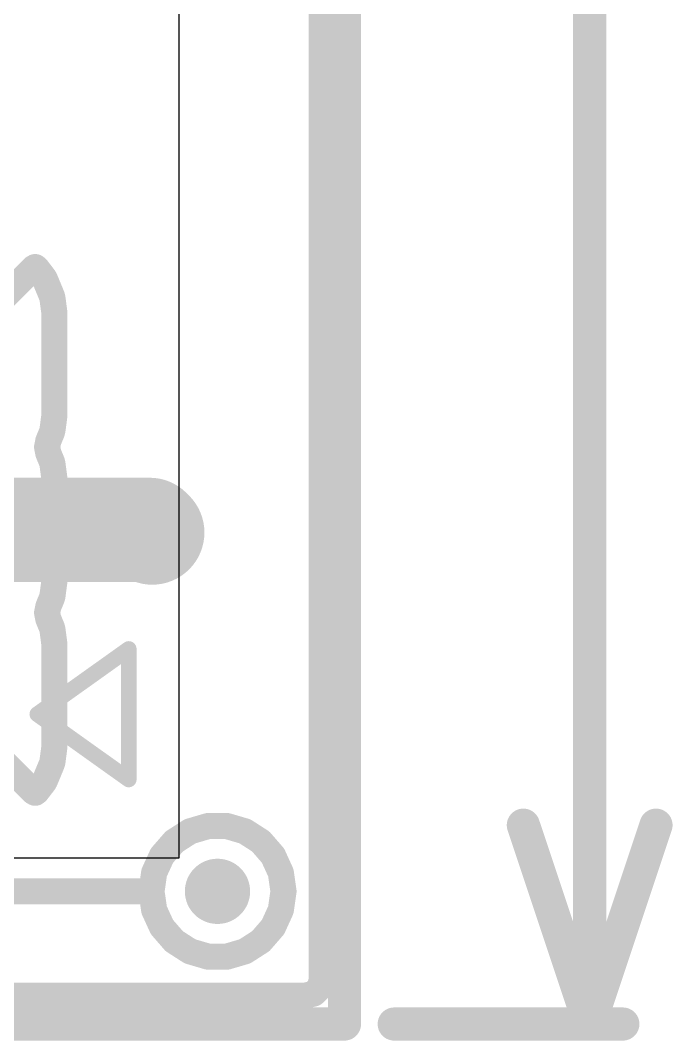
# Model space of a CAD drawing. Header units: inches. Extents: x 0 to 12.4, y -0.6 to 2.2.
# Drawn here: x 2.4613 to 2.658, y -0.4381 to -0.1302 of the extents above; entities that cross this region are included whole.
import ezdxf

# ---------------------------------------------------------------- set-up
doc = ezdxf.new("R2010")
doc.units = ezdxf.units.IN
doc.header["$MEASUREMENT"] = 0
for name, color, linetype in [('Board_Outline', 216, 'Continuous'), ('Bottom Layer', 5, 'Continuous'), ('Dimension', 6, 'Continuous'), ('Mechanical 4', 56, 'Continuous'), ('Top Layer', 1, 'Continuous')]:
    doc.layers.add(name, color=color, linetype=linetype)

msp = doc.modelspace()

# ---------------------------------------------------------------- hatches: boundary and pattern name
at = {"layer": 'Dimension'}
h = msp.add_hatch(color=6, dxfattribs=at)
edge = h.paths.add_edge_path()
edge.add_arc((2.520762, -0.3930349), 0.0098425, 0, 360)
h = msp.add_hatch(color=6, dxfattribs=at)
edge = h.paths.add_edge_path()
edge.add_arc((2.520762, -0.3930349), 0.0098425, 0, 360)

# ---------------------------------------------------------------- linework, layer by layer
at = {"layer": 'Board_Outline'}
for points in [[(2.5590551, -0.4330709, 0.01, 0.01, 0), (2.5590551, 1.9685039, 0.01, 0.01, 0)], [(1.6929134, -0.4330709, 0.01, 0.01, 0), (2.5590551, -0.4330709, 0.01, 0.01, 0)]]:
    msp.add_lwpolyline(points, format="xyseb", dxfattribs=at)
msp.add_lwpolyline([(2.5565551, -0.4330709, 0.005, 0.005, 1), (2.5615551, -0.4330709, 0.005, 0.005, 1)], format="xyseb", close=True, dxfattribs=at)
msp.add_lwpolyline([(2.5565551, -0.4330709, 0.005, 0.005, 1), (2.5615551, -0.4330709, 0.005, 0.005, 1)], format="xyseb", close=True, dxfattribs=at)
at = {"layer": 'Bottom Layer'}
for p, q in [((2.509055, 0.3504187), (2.509055, -0.3830709)), ((2.509055, -0.3830709), (1.7479134, -0.383071))]:
    msp.add_line(p, q, dxfattribs=at)
at = {"layer": 'Dimension'}
for points in [[(2.5522383, -0.4196294, 0.007874, 0.007874, 0), (2.5522383, 1.9563943, 0.007874, 0.007874, 0)], [(2.633, -0.4330709, 0.01, 0.01, 0), (2.633, 0.4708022, 0.01, 0.01, 0)], [(2.4257887, -0.2444471, 0.007874, 0.007874, 0), (2.4653102, -0.2049256, 0.007874, 0.007874, 0)], [(2.4653102, -0.2049256, 0.007874, 0.007874, 0), (2.4657879, -0.2046635, 0.007874, 0.007874, 0)], [(2.4657879, -0.2046635, 0.007874, 0.007874, 0), (2.4662273, -0.2049857, 0.007874, 0.007874, 0)], [(2.4662273, -0.2049857, 0.007874, 0.007874, 0), (2.4684161, -0.2078383, 0.007874, 0.007874, 0)], [(2.4684161, -0.2078383, 0.007874, 0.007874, 0), (2.4687333, -0.2083877, 0.007874, 0.007874, 0)], [(2.4687333, -0.2083877, 0.007874, 0.007874, 0), (2.470829, -0.213447, 0.007874, 0.007874, 0)], [(2.470829, -0.213447, 0.007874, 0.007874, 0), (2.4709933, -0.21406, 0.007874, 0.007874, 0)], [(2.4709933, -0.21406, 0.007874, 0.007874, 0), (2.4715285, -0.2181258, 0.007874, 0.007874, 0)], [(2.4715285, -0.2181258, 0.007874, 0.007874, 0), (2.4715494, -0.2184437, 0.007874, 0.007874, 0)], [(2.4715494, -0.2495159, 0.007874, 0.007874, 0), (2.4715494, -0.2184437, 0.007874, 0.007874, 0)], [(2.4709932, -0.2538996, 0.007874, 0.007874, 0), (2.4715285, -0.2498337, 0.007874, 0.007874, 0)], [(2.4715285, -0.2498337, 0.007874, 0.007874, 0), (2.4715494, -0.2495159, 0.007874, 0.007874, 0)], [(2.4697525, -0.2571114, 0.007874, 0.007874, 0), (2.4708291, -0.2545124, 0.007874, 0.007874, 0)], [(2.4708291, -0.2545124, 0.007874, 0.007874, 0), (2.4709932, -0.2538996, 0.007874, 0.007874, 0)], [(2.4693808, -0.2589797, 0.007874, 0.007874, 0), (2.4697525, -0.2571114, 0.007874, 0.007874, 0)], [(2.4693808, -0.2589797, 0.007874, 0.007874, 0), (2.4697524, -0.260848, 0.007874, 0.007874, 0)], [(2.4697524, -0.260848, 0.007874, 0.007874, 0), (2.470829, -0.263447, 0.007874, 0.007874, 0)], [(2.470829, -0.263447, 0.007874, 0.007874, 0), (2.4709933, -0.26406, 0.007874, 0.007874, 0)], [(2.4709933, -0.26406, 0.007874, 0.007874, 0), (2.4715285, -0.2681258, 0.007874, 0.007874, 0)], [(2.4715285, -0.2681258, 0.007874, 0.007874, 0), (2.4715494, -0.2684437, 0.007874, 0.007874, 0)], [(2.4715494, -0.2995159, 0.007874, 0.007874, 0), (2.4715494, -0.2684437, 0.007874, 0.007874, 0)], [(2.4223368, -0.2839798, 0.0314961, 0.0314961, 0), (2.5002895, -0.2839798, 0.0314961, 0.0314961, 0)], [(2.5002895, -0.2839798, 0.0314961, 0.0314961, 0), (2.5010769, -0.2847672, 0.0314961, 0.0314961, 0)], [(2.4709933, -0.3038995, 0.007874, 0.007874, 0), (2.4715285, -0.2998337, 0.007874, 0.007874, 0)], [(2.4715285, -0.2998337, 0.007874, 0.007874, 0), (2.4715494, -0.2995159, 0.007874, 0.007874, 0)], [(2.4697524, -0.3071115, 0.007874, 0.007874, 0), (2.470829, -0.3045124, 0.007874, 0.007874, 0)], [(2.470829, -0.3045124, 0.007874, 0.007874, 0), (2.4709933, -0.3038995, 0.007874, 0.007874, 0)], [(2.4693808, -0.3089798, 0.007874, 0.007874, 0), (2.4697524, -0.3071115, 0.007874, 0.007874, 0)], [(2.4693808, -0.3089798, 0.007874, 0.007874, 0), (2.4697524, -0.310848, 0.007874, 0.007874, 0)], [(2.4697524, -0.310848, 0.007874, 0.007874, 0), (2.470829, -0.313447, 0.007874, 0.007874, 0)], [(2.470829, -0.313447, 0.007874, 0.007874, 0), (2.4709933, -0.31406, 0.007874, 0.007874, 0)], [(2.4709933, -0.31406, 0.007874, 0.007874, 0), (2.4715285, -0.3181258, 0.007874, 0.007874, 0)], [(2.4715285, -0.3181258, 0.007874, 0.007874, 0), (2.4715494, -0.3184437, 0.007874, 0.007874, 0)], [(2.4715494, -0.3495159, 0.007874, 0.007874, 0), (2.4715494, -0.3184437, 0.007874, 0.007874, 0)], [(2.4257887, -0.3235123, 0.007874, 0.007874, 0), (2.4653102, -0.3630338, 0.007874, 0.007874, 0)], [(2.4709933, -0.3538995, 0.007874, 0.007874, 0), (2.4715285, -0.3498337, 0.007874, 0.007874, 0)], [(2.4715285, -0.3498337, 0.007874, 0.007874, 0), (2.4715494, -0.3495159, 0.007874, 0.007874, 0)], [(2.4687334, -0.3595717, 0.007874, 0.007874, 0), (2.470829, -0.3545124, 0.007874, 0.007874, 0)], [(2.470829, -0.3545124, 0.007874, 0.007874, 0), (2.4709933, -0.3538995, 0.007874, 0.007874, 0)], [(2.4662273, -0.3629737, 0.007874, 0.007874, 0), (2.4684161, -0.3601213, 0.007874, 0.007874, 0)], [(2.4684161, -0.3601213, 0.007874, 0.007874, 0), (2.4687334, -0.3595717, 0.007874, 0.007874, 0)], [(2.4653102, -0.3630338, 0.007874, 0.007874, 0), (2.4657879, -0.3632959, 0.007874, 0.007874, 0)], [(2.4657879, -0.3632959, 0.007874, 0.007874, 0), (2.4662273, -0.3629737, 0.007874, 0.007874, 0)], [(2.5175939, -0.3734285, 0.007874, 0.007874, 0), (2.5179289, -0.3733302, 0.007874, 0.007874, 0)], [(2.5179289, -0.3733302, 0.007874, 0.007874, 0), (2.5235951, -0.3733302, 0.007874, 0.007874, 0)], [(2.5235951, -0.3733302, 0.007874, 0.007874, 0), (2.5239301, -0.3734285, 0.007874, 0.007874, 0)], [(2.613, -0.3730709, 0.01, 0.01, 0), (2.633, -0.4330709, 0.01, 0.01, 0)], [(2.633, -0.4330709, 0.01, 0.01, 0), (2.653, -0.3730709, 0.01, 0.01, 0)], [(2.508019, -0.3778012, 0.007874, 0.007874, 0), (2.5121983, -0.3751153, 0.007874, 0.007874, 0)], [(2.5121983, -0.3751153, 0.007874, 0.007874, 0), (2.5124922, -0.3749265, 0.007874, 0.007874, 0)], [(2.5124922, -0.3749265, 0.007874, 0.007874, 0), (2.5128274, -0.3748281, 0.007874, 0.007874, 0)], [(2.5128274, -0.3748281, 0.007874, 0.007874, 0), (2.5175937, -0.3734285, 0.007874, 0.007874, 0)], [(2.5175937, -0.3734285, 0.007874, 0.007874, 0), (2.5175939, -0.3734285, 0.007874, 0.007874, 0)], [(2.5239301, -0.3734285, 0.007874, 0.007874, 0), (2.5239302, -0.3734285, 0.007874, 0.007874, 0)], [(2.5239302, -0.3734285, 0.007874, 0.007874, 0), (2.5268589, -0.3742885, 0.007874, 0.007874, 0)], [(2.5268589, -0.3742885, 0.007874, 0.007874, 0), (2.5290318, -0.3749265, 0.007874, 0.007874, 0)], [(2.5290318, -0.3749265, 0.007874, 0.007874, 0), (2.5337985, -0.3779899, 0.007874, 0.007874, 0)], [(2.5042435, -0.3820082, 0.007874, 0.007874, 0), (2.5074968, -0.3782537, 0.007874, 0.007874, 0)], [(2.5074968, -0.3782537, 0.007874, 0.007874, 0), (2.507497, -0.3782534, 0.007874, 0.007874, 0)], [(2.507497, -0.3782534, 0.007874, 0.007874, 0), (2.5077254, -0.3779899, 0.007874, 0.007874, 0)], [(2.5077254, -0.3779899, 0.007874, 0.007874, 0), (2.5080189, -0.3778013, 0.007874, 0.007874, 0)], [(2.5080189, -0.3778013, 0.007874, 0.007874, 0), (2.508019, -0.3778012, 0.007874, 0.007874, 0)], [(2.5337985, -0.3779899, 0.007874, 0.007874, 0), (2.5375091, -0.3822722, 0.007874, 0.007874, 0)], [(2.5038699, -0.3825896, 0.007874, 0.007874, 0), (2.5040148, -0.3822722, 0.007874, 0.007874, 0)], [(2.5040148, -0.3822722, 0.007874, 0.007874, 0), (2.5042434, -0.3820084, 0.007874, 0.007874, 0)], [(2.5042434, -0.3820084, 0.007874, 0.007874, 0), (2.5042435, -0.3820082, 0.007874, 0.007874, 0)], [(2.5375091, -0.3822722, 0.007874, 0.007874, 0), (2.5398629, -0.3874263, 0.007874, 0.007874, 0)], [(2.5018061, -0.3871086, 0.007874, 0.007874, 0), (2.5038698, -0.3825898, 0.007874, 0.007874, 0)], [(2.5038698, -0.3825898, 0.007874, 0.007874, 0), (2.5038699, -0.3825896, 0.007874, 0.007874, 0)], [(2.5009635, -0.3922772, 0.007874, 0.007874, 0), (2.5016113, -0.387772, 0.007874, 0.007874, 0)], [(2.5016113, -0.3877717, 0.007874, 0.007874, 0), (2.501661, -0.3874263, 0.007874, 0.007874, 0)], [(2.5016113, -0.387772, 0.007874, 0.007874, 0), (2.5016113, -0.3877717, 0.007874, 0.007874, 0)], [(2.501661, -0.3874263, 0.007874, 0.007874, 0), (2.5018061, -0.3871086, 0.007874, 0.007874, 0)], [(2.5398629, -0.3874263, 0.007874, 0.007874, 0), (2.5406693, -0.3930349, 0.007874, 0.007874, 0)], [(1.8275533, -0.3930349, 0.007874, 0.007874, 0), (2.5008546, -0.3930349, 0.007874, 0.007874, 0)], [(1.8275533, -0.3930349, 0.007874, 0.007874, 0), (2.5008546, -0.3930349, 0.007874, 0.007874, 0)], [(2.5008546, -0.3930349, 0.007874, 0.007874, 0), (2.5009635, -0.3922772, 0.007874, 0.007874, 0)], [(2.5008546, -0.3930349, 0.007874, 0.007874, 0), (2.5009043, -0.3933804, 0.007874, 0.007874, 0)], [(2.5009043, -0.3933804, 0.007874, 0.007874, 0), (2.5016113, -0.3982978, 0.007874, 0.007874, 0)], [(2.5398629, -0.3986434, 0.007874, 0.007874, 0), (2.5406693, -0.3930349, 0.007874, 0.007874, 0)], [(2.5016113, -0.3982979, 0.007874, 0.007874, 0), (2.5016113, -0.3982978, 0.007874, 0.007874, 0)], [(2.5016113, -0.3982979, 0.007874, 0.007874, 0), (2.501661, -0.3986434, 0.007874, 0.007874, 0)], [(2.501661, -0.3986434, 0.007874, 0.007874, 0), (2.5040148, -0.4037976, 0.007874, 0.007874, 0)], [(2.5375091, -0.4037976, 0.007874, 0.007874, 0), (2.5398629, -0.3986434, 0.007874, 0.007874, 0)], [(2.5040148, -0.4037976, 0.007874, 0.007874, 0), (2.5042435, -0.4040615, 0.007874, 0.007874, 0)], [(2.5042435, -0.4040615, 0.007874, 0.007874, 0), (2.5074968, -0.4078161, 0.007874, 0.007874, 0)], [(2.5337985, -0.4080799, 0.007874, 0.007874, 0), (2.5375091, -0.4037976, 0.007874, 0.007874, 0)], [(2.5074968, -0.4078161, 0.007874, 0.007874, 0), (2.5074969, -0.4078161, 0.007874, 0.007874, 0)], [(2.5074969, -0.4078161, 0.007874, 0.007874, 0), (2.5077254, -0.4080799, 0.007874, 0.007874, 0)], [(2.5077254, -0.4080799, 0.007874, 0.007874, 0), (2.5124922, -0.4111433, 0.007874, 0.007874, 0)], [(2.5290318, -0.4111433, 0.007874, 0.007874, 0), (2.5337985, -0.4080799, 0.007874, 0.007874, 0)], [(2.5124922, -0.4111433, 0.007874, 0.007874, 0), (2.5179289, -0.4127396, 0.007874, 0.007874, 0)], [(2.5179289, -0.4127396, 0.007874, 0.007874, 0), (2.5232458, -0.4127396, 0.007874, 0.007874, 0)], [(2.5232458, -0.4127396, 0.007874, 0.007874, 0), (2.5235951, -0.4127396, 0.007874, 0.007874, 0)], [(2.5235951, -0.4127396, 0.007874, 0.007874, 0), (2.5290318, -0.4111433, 0.007874, 0.007874, 0)], [(2.5497974, -0.4238572, 0.007874, 0.007874, 0), (2.5515843, -0.4220703, 0.007874, 0.007874, 0)], [(2.5515843, -0.4220703, 0.007874, 0.007874, 0), (2.5522383, -0.4196294, 0.007874, 0.007874, 0)], [(1.8324352, -0.4245113, 0.007874, 0.007874, 0), (2.5473565, -0.4245113, 0.007874, 0.007874, 0)], [(2.5473565, -0.4245113, 0.007874, 0.007874, 0), (2.5497974, -0.4238572, 0.007874, 0.007874, 0)], [(2.5740551, -0.4330709, 0.01, 0.01, 0), (2.643, -0.4330709, 0.01, 0.01, 0)]]:
    msp.add_lwpolyline(points, format="xyseb", dxfattribs=at)
for points in [[(2.4633417, -0.2049256, 0.003937, 0.003937, 1), (2.4672787, -0.2049256, 0.003937, 0.003937, 1)], [(2.4633417, -0.2049256, 0.003937, 0.003937, 1), (2.4672787, -0.2049256, 0.003937, 0.003937, 1)], [(2.4638194, -0.2046635, 0.003937, 0.003937, 1), (2.4677564, -0.2046635, 0.003937, 0.003937, 1)], [(2.4638194, -0.2046635, 0.003937, 0.003937, 1), (2.4677564, -0.2046635, 0.003937, 0.003937, 1)], [(2.4642588, -0.2049857, 0.003937, 0.003937, 1), (2.4681958, -0.2049857, 0.003937, 0.003937, 1)], [(2.4642588, -0.2049857, 0.003937, 0.003937, 1), (2.4681958, -0.2049857, 0.003937, 0.003937, 1)], [(2.4664476, -0.2078383, 0.003937, 0.003937, 1), (2.4703846, -0.2078383, 0.003937, 0.003937, 1)], [(2.4664476, -0.2078383, 0.003937, 0.003937, 1), (2.4703846, -0.2078383, 0.003937, 0.003937, 1)], [(2.4667648, -0.2083877, 0.003937, 0.003937, 1), (2.4707018, -0.2083877, 0.003937, 0.003937, 1)], [(2.4667648, -0.2083877, 0.003937, 0.003937, 1), (2.4707018, -0.2083877, 0.003937, 0.003937, 1)], [(2.4688605, -0.213447, 0.003937, 0.003937, 1), (2.4727975, -0.213447, 0.003937, 0.003937, 1)], [(2.4688605, -0.213447, 0.003937, 0.003937, 1), (2.4727975, -0.213447, 0.003937, 0.003937, 1)], [(2.4690248, -0.21406, 0.003937, 0.003937, 1), (2.4729618, -0.21406, 0.003937, 0.003937, 1)], [(2.4690248, -0.21406, 0.003937, 0.003937, 1), (2.4729618, -0.21406, 0.003937, 0.003937, 1)], [(2.46956, -0.2181258, 0.003937, 0.003937, 1), (2.473497, -0.2181258, 0.003937, 0.003937, 1)], [(2.46956, -0.2181258, 0.003937, 0.003937, 1), (2.473497, -0.2181258, 0.003937, 0.003937, 1)], [(2.4695809, -0.2184437, 0.003937, 0.003937, 1), (2.4735179, -0.2184437, 0.003937, 0.003937, 1)], [(2.4695809, -0.2184437, 0.003937, 0.003937, 1), (2.4735179, -0.2184437, 0.003937, 0.003937, 1)], [(2.46956, -0.2498337, 0.003937, 0.003937, 1), (2.473497, -0.2498337, 0.003937, 0.003937, 1)], [(2.46956, -0.2498337, 0.003937, 0.003937, 1), (2.473497, -0.2498337, 0.003937, 0.003937, 1)], [(2.4695809, -0.2495159, 0.003937, 0.003937, 1), (2.4735179, -0.2495159, 0.003937, 0.003937, 1)], [(2.4695809, -0.2495159, 0.003937, 0.003937, 1), (2.4735179, -0.2495159, 0.003937, 0.003937, 1)], [(2.4688606, -0.2545124, 0.003937, 0.003937, 1), (2.4727976, -0.2545124, 0.003937, 0.003937, 1)], [(2.4688606, -0.2545124, 0.003937, 0.003937, 1), (2.4727976, -0.2545124, 0.003937, 0.003937, 1)], [(2.4690247, -0.2538996, 0.003937, 0.003937, 1), (2.4729617, -0.2538996, 0.003937, 0.003937, 1)], [(2.4690247, -0.2538996, 0.003937, 0.003937, 1), (2.4729617, -0.2538996, 0.003937, 0.003937, 1)], [(2.4674123, -0.2589797, 0.003937, 0.003937, 1), (2.4713493, -0.2589797, 0.003937, 0.003937, 1)], [(2.4674123, -0.2589797, 0.003937, 0.003937, 1), (2.4713493, -0.2589797, 0.003937, 0.003937, 1)], [(2.467784, -0.2571114, 0.003937, 0.003937, 1), (2.471721, -0.2571114, 0.003937, 0.003937, 1)], [(2.467784, -0.2571114, 0.003937, 0.003937, 1), (2.471721, -0.2571114, 0.003937, 0.003937, 1)], [(2.4677839, -0.260848, 0.003937, 0.003937, 1), (2.4717209, -0.260848, 0.003937, 0.003937, 1)], [(2.4677839, -0.260848, 0.003937, 0.003937, 1), (2.4717209, -0.260848, 0.003937, 0.003937, 1)], [(2.4688605, -0.263447, 0.003937, 0.003937, 1), (2.4727975, -0.263447, 0.003937, 0.003937, 1)], [(2.4688605, -0.263447, 0.003937, 0.003937, 1), (2.4727975, -0.263447, 0.003937, 0.003937, 1)], [(2.4690248, -0.26406, 0.003937, 0.003937, 1), (2.4729618, -0.26406, 0.003937, 0.003937, 1)], [(2.4690248, -0.26406, 0.003937, 0.003937, 1), (2.4729618, -0.26406, 0.003937, 0.003937, 1)], [(2.46956, -0.2681258, 0.003937, 0.003937, 1), (2.473497, -0.2681258, 0.003937, 0.003937, 1)], [(2.46956, -0.2681258, 0.003937, 0.003937, 1), (2.473497, -0.2681258, 0.003937, 0.003937, 1)], [(2.4695809, -0.2684437, 0.003937, 0.003937, 1), (2.4735179, -0.2684437, 0.003937, 0.003937, 1)], [(2.4695809, -0.2684437, 0.003937, 0.003937, 1), (2.4735179, -0.2684437, 0.003937, 0.003937, 1)], [(2.4924155, -0.2839798, 0.015748, 0.015748, 1), (2.5081635, -0.2839798, 0.015748, 0.015748, 1)], [(2.4924155, -0.2839798, 0.015748, 0.015748, 1), (2.5081635, -0.2839798, 0.015748, 0.015748, 1)], [(2.4932029, -0.2847672, 0.015748, 0.015748, 1), (2.5089509, -0.2847672, 0.015748, 0.015748, 1)], [(2.46956, -0.2998337, 0.003937, 0.003937, 1), (2.473497, -0.2998337, 0.003937, 0.003937, 1)], [(2.46956, -0.2998337, 0.003937, 0.003937, 1), (2.473497, -0.2998337, 0.003937, 0.003937, 1)], [(2.4695809, -0.2995159, 0.003937, 0.003937, 1), (2.4735179, -0.2995159, 0.003937, 0.003937, 1)], [(2.4695809, -0.2995159, 0.003937, 0.003937, 1), (2.4735179, -0.2995159, 0.003937, 0.003937, 1)], [(2.4688605, -0.3045124, 0.003937, 0.003937, 1), (2.4727975, -0.3045124, 0.003937, 0.003937, 1)], [(2.4688605, -0.3045124, 0.003937, 0.003937, 1), (2.4727975, -0.3045124, 0.003937, 0.003937, 1)], [(2.4690248, -0.3038995, 0.003937, 0.003937, 1), (2.4729618, -0.3038995, 0.003937, 0.003937, 1)], [(2.4690248, -0.3038995, 0.003937, 0.003937, 1), (2.4729618, -0.3038995, 0.003937, 0.003937, 1)], [(2.4677839, -0.3071115, 0.003937, 0.003937, 1), (2.4717209, -0.3071115, 0.003937, 0.003937, 1)], [(2.4677839, -0.3071115, 0.003937, 0.003937, 1), (2.4717209, -0.3071115, 0.003937, 0.003937, 1)], [(2.4674123, -0.3089798, 0.003937, 0.003937, 1), (2.4713493, -0.3089798, 0.003937, 0.003937, 1)], [(2.4674123, -0.3089798, 0.003937, 0.003937, 1), (2.4713493, -0.3089798, 0.003937, 0.003937, 1)], [(2.4677839, -0.310848, 0.003937, 0.003937, 1), (2.4717209, -0.310848, 0.003937, 0.003937, 1)], [(2.4677839, -0.310848, 0.003937, 0.003937, 1), (2.4717209, -0.310848, 0.003937, 0.003937, 1)], [(2.4688605, -0.313447, 0.003937, 0.003937, 1), (2.4727975, -0.313447, 0.003937, 0.003937, 1)], [(2.4688605, -0.313447, 0.003937, 0.003937, 1), (2.4727975, -0.313447, 0.003937, 0.003937, 1)], [(2.4690248, -0.31406, 0.003937, 0.003937, 1), (2.4729618, -0.31406, 0.003937, 0.003937, 1)], [(2.4690248, -0.31406, 0.003937, 0.003937, 1), (2.4729618, -0.31406, 0.003937, 0.003937, 1)], [(2.46956, -0.3181258, 0.003937, 0.003937, 1), (2.473497, -0.3181258, 0.003937, 0.003937, 1)], [(2.46956, -0.3181258, 0.003937, 0.003937, 1), (2.473497, -0.3181258, 0.003937, 0.003937, 1)], [(2.4695809, -0.3184437, 0.003937, 0.003937, 1), (2.4735179, -0.3184437, 0.003937, 0.003937, 1)], [(2.4695809, -0.3184437, 0.003937, 0.003937, 1), (2.4735179, -0.3184437, 0.003937, 0.003937, 1)], [(2.46956, -0.3498337, 0.003937, 0.003937, 1), (2.473497, -0.3498337, 0.003937, 0.003937, 1)], [(2.46956, -0.3498337, 0.003937, 0.003937, 1), (2.473497, -0.3498337, 0.003937, 0.003937, 1)], [(2.4695809, -0.3495159, 0.003937, 0.003937, 1), (2.4735179, -0.3495159, 0.003937, 0.003937, 1)], [(2.4695809, -0.3495159, 0.003937, 0.003937, 1), (2.4735179, -0.3495159, 0.003937, 0.003937, 1)], [(2.4688605, -0.3545124, 0.003937, 0.003937, 1), (2.4727975, -0.3545124, 0.003937, 0.003937, 1)], [(2.4688605, -0.3545124, 0.003937, 0.003937, 1), (2.4727975, -0.3545124, 0.003937, 0.003937, 1)], [(2.4690248, -0.3538995, 0.003937, 0.003937, 1), (2.4729618, -0.3538995, 0.003937, 0.003937, 1)], [(2.4690248, -0.3538995, 0.003937, 0.003937, 1), (2.4729618, -0.3538995, 0.003937, 0.003937, 1)], [(2.4664476, -0.3601213, 0.003937, 0.003937, 1), (2.4703846, -0.3601213, 0.003937, 0.003937, 1)], [(2.4664476, -0.3601213, 0.003937, 0.003937, 1), (2.4703846, -0.3601213, 0.003937, 0.003937, 1)], [(2.4667649, -0.3595717, 0.003937, 0.003937, 1), (2.4707019, -0.3595717, 0.003937, 0.003937, 1)], [(2.4667649, -0.3595717, 0.003937, 0.003937, 1), (2.4707019, -0.3595717, 0.003937, 0.003937, 1)], [(2.4633417, -0.3630338, 0.003937, 0.003937, 1), (2.4672787, -0.3630338, 0.003937, 0.003937, 1)], [(2.4633417, -0.3630338, 0.003937, 0.003937, 1), (2.4672787, -0.3630338, 0.003937, 0.003937, 1)], [(2.4638194, -0.3632959, 0.003937, 0.003937, 1), (2.4677564, -0.3632959, 0.003937, 0.003937, 1)], [(2.4638194, -0.3632959, 0.003937, 0.003937, 1), (2.4677564, -0.3632959, 0.003937, 0.003937, 1)], [(2.4642588, -0.3629737, 0.003937, 0.003937, 1), (2.4681958, -0.3629737, 0.003937, 0.003937, 1)], [(2.4642588, -0.3629737, 0.003937, 0.003937, 1), (2.4681958, -0.3629737, 0.003937, 0.003937, 1)], [(2.5159604, -0.3733302, 0.003937, 0.003937, 1), (2.5198974, -0.3733302, 0.003937, 0.003937, 1)], [(2.5159604, -0.3733302, 0.003937, 0.003937, 1), (2.5198974, -0.3733302, 0.003937, 0.003937, 1)], [(2.5216266, -0.3733302, 0.003937, 0.003937, 1), (2.5255636, -0.3733302, 0.003937, 0.003937, 1)], [(2.5216266, -0.3733302, 0.003937, 0.003937, 1), (2.5255636, -0.3733302, 0.003937, 0.003937, 1)], [(2.6105, -0.3730709, 0.005, 0.005, 1), (2.6155, -0.3730709, 0.005, 0.005, 1)], [(2.6505, -0.3730709, 0.005, 0.005, 1), (2.6555, -0.3730709, 0.005, 0.005, 1)], [(2.5102298, -0.3751153, 0.003937, 0.003937, 1), (2.5141668, -0.3751153, 0.003937, 0.003937, 1)], [(2.5102298, -0.3751153, 0.003937, 0.003937, 1), (2.5141668, -0.3751153, 0.003937, 0.003937, 1)], [(2.5105237, -0.3749265, 0.003937, 0.003937, 1), (2.5144607, -0.3749265, 0.003937, 0.003937, 1)], [(2.5105237, -0.3749265, 0.003937, 0.003937, 1), (2.5144607, -0.3749265, 0.003937, 0.003937, 1)], [(2.5108589, -0.3748281, 0.003937, 0.003937, 1), (2.5147959, -0.3748281, 0.003937, 0.003937, 1)], [(2.5108589, -0.3748281, 0.003937, 0.003937, 1), (2.5147959, -0.3748281, 0.003937, 0.003937, 1)], [(2.5156252, -0.3734285, 0.003937, 0.003937, 1), (2.5195622, -0.3734285, 0.003937, 0.003937, 1)], [(2.5156252, -0.3734285, 0.003937, 0.003937, 1), (2.5195622, -0.3734285, 0.003937, 0.003937, 1)], [(2.5156254, -0.3734285, 0.003937, 0.003937, 1), (2.5195624, -0.3734285, 0.003937, 0.003937, 1)], [(2.5156254, -0.3734285, 0.003937, 0.003937, 1), (2.5195624, -0.3734285, 0.003937, 0.003937, 1)], [(2.5219616, -0.3734285, 0.003937, 0.003937, 1), (2.5258986, -0.3734285, 0.003937, 0.003937, 1)], [(2.5219616, -0.3734285, 0.003937, 0.003937, 1), (2.5258986, -0.3734285, 0.003937, 0.003937, 1)], [(2.5219617, -0.3734285, 0.003937, 0.003937, 1), (2.5258987, -0.3734285, 0.003937, 0.003937, 1)], [(2.5219617, -0.3734285, 0.003937, 0.003937, 1), (2.5258987, -0.3734285, 0.003937, 0.003937, 1)], [(2.5248904, -0.3742885, 0.003937, 0.003937, 1), (2.5288274, -0.3742885, 0.003937, 0.003937, 1)], [(2.5248904, -0.3742885, 0.003937, 0.003937, 1), (2.5288274, -0.3742885, 0.003937, 0.003937, 1)], [(2.5270633, -0.3749265, 0.003937, 0.003937, 1), (2.5310003, -0.3749265, 0.003937, 0.003937, 1)], [(2.5270633, -0.3749265, 0.003937, 0.003937, 1), (2.5310003, -0.3749265, 0.003937, 0.003937, 1)], [(2.5055283, -0.3782537, 0.003937, 0.003937, 1), (2.5094653, -0.3782537, 0.003937, 0.003937, 1)], [(2.5055283, -0.3782537, 0.003937, 0.003937, 1), (2.5094653, -0.3782537, 0.003937, 0.003937, 1)], [(2.5055285, -0.3782534, 0.003937, 0.003937, 1), (2.5094655, -0.3782534, 0.003937, 0.003937, 1)], [(2.5055285, -0.3782534, 0.003937, 0.003937, 1), (2.5094655, -0.3782534, 0.003937, 0.003937, 1)], [(2.5057569, -0.3779899, 0.003937, 0.003937, 1), (2.5096939, -0.3779899, 0.003937, 0.003937, 1)], [(2.5057569, -0.3779899, 0.003937, 0.003937, 1), (2.5096939, -0.3779899, 0.003937, 0.003937, 1)], [(2.5060504, -0.3778013, 0.003937, 0.003937, 1), (2.5099874, -0.3778013, 0.003937, 0.003937, 1)], [(2.5060504, -0.3778013, 0.003937, 0.003937, 1), (2.5099874, -0.3778013, 0.003937, 0.003937, 1)], [(2.5060505, -0.3778012, 0.003937, 0.003937, 1), (2.5099875, -0.3778012, 0.003937, 0.003937, 1)], [(2.5060505, -0.3778012, 0.003937, 0.003937, 1), (2.5099875, -0.3778012, 0.003937, 0.003937, 1)], [(2.53183, -0.3779899, 0.003937, 0.003937, 1), (2.535767, -0.3779899, 0.003937, 0.003937, 1)], [(2.53183, -0.3779899, 0.003937, 0.003937, 1), (2.535767, -0.3779899, 0.003937, 0.003937, 1)], [(2.5020463, -0.3822722, 0.003937, 0.003937, 1), (2.5059833, -0.3822722, 0.003937, 0.003937, 1)], [(2.5020463, -0.3822722, 0.003937, 0.003937, 1), (2.5059833, -0.3822722, 0.003937, 0.003937, 1)], [(2.5022749, -0.3820084, 0.003937, 0.003937, 1), (2.5062119, -0.3820084, 0.003937, 0.003937, 1)], [(2.5022749, -0.3820084, 0.003937, 0.003937, 1), (2.5062119, -0.3820084, 0.003937, 0.003937, 1)], [(2.502275, -0.3820082, 0.003937, 0.003937, 1), (2.506212, -0.3820082, 0.003937, 0.003937, 1)], [(2.502275, -0.3820082, 0.003937, 0.003937, 1), (2.506212, -0.3820082, 0.003937, 0.003937, 1)], [(2.5355406, -0.3822722, 0.003937, 0.003937, 1), (2.5394776, -0.3822722, 0.003937, 0.003937, 1)], [(2.5355406, -0.3822722, 0.003937, 0.003937, 1), (2.5394776, -0.3822722, 0.003937, 0.003937, 1)], [(2.5019013, -0.3825898, 0.003937, 0.003937, 1), (2.5058383, -0.3825898, 0.003937, 0.003937, 1)], [(2.5019013, -0.3825898, 0.003937, 0.003937, 1), (2.5058383, -0.3825898, 0.003937, 0.003937, 1)], [(2.5019014, -0.3825896, 0.003937, 0.003937, 1), (2.5058384, -0.3825896, 0.003937, 0.003937, 1)], [(2.5019014, -0.3825896, 0.003937, 0.003937, 1), (2.5058384, -0.3825896, 0.003937, 0.003937, 1)], [(2.4996428, -0.3877717, 0.003937, 0.003937, 1), (2.5035798, -0.3877717, 0.003937, 0.003937, 1)], [(2.4996428, -0.3877717, 0.003937, 0.003937, 1), (2.5035798, -0.3877717, 0.003937, 0.003937, 1)], [(2.4996428, -0.387772, 0.003937, 0.003937, 1), (2.5035798, -0.387772, 0.003937, 0.003937, 1)], [(2.4996428, -0.387772, 0.003937, 0.003937, 1), (2.5035798, -0.387772, 0.003937, 0.003937, 1)], [(2.4996925, -0.3874263, 0.003937, 0.003937, 1), (2.5036295, -0.3874263, 0.003937, 0.003937, 1)], [(2.4996925, -0.3874263, 0.003937, 0.003937, 1), (2.5036295, -0.3874263, 0.003937, 0.003937, 1)], [(2.4998376, -0.3871086, 0.003937, 0.003937, 1), (2.5037746, -0.3871086, 0.003937, 0.003937, 1)], [(2.4998376, -0.3871086, 0.003937, 0.003937, 1), (2.5037746, -0.3871086, 0.003937, 0.003937, 1)], [(2.5378944, -0.3874263, 0.003937, 0.003937, 1), (2.5418314, -0.3874263, 0.003937, 0.003937, 1)], [(2.5378944, -0.3874263, 0.003937, 0.003937, 1), (2.5418314, -0.3874263, 0.003937, 0.003937, 1)], [(2.4988861, -0.3930349, 0.003937, 0.003937, 1), (2.5028231, -0.3930349, 0.003937, 0.003937, 1)], [(2.4988861, -0.3930349, 0.003937, 0.003937, 1), (2.5028231, -0.3930349, 0.003937, 0.003937, 1)], [(2.4988861, -0.3930349, 0.003937, 0.003937, 1), (2.5028231, -0.3930349, 0.003937, 0.003937, 1)], [(2.4988861, -0.3930349, 0.003937, 0.003937, 1), (2.5028231, -0.3930349, 0.003937, 0.003937, 1)], [(2.4989358, -0.3933804, 0.003937, 0.003937, 1), (2.5028728, -0.3933804, 0.003937, 0.003937, 1)], [(2.4989358, -0.3933804, 0.003937, 0.003937, 1), (2.5028728, -0.3933804, 0.003937, 0.003937, 1)], [(2.498995, -0.3922772, 0.003937, 0.003937, 1), (2.502932, -0.3922772, 0.003937, 0.003937, 1)], [(2.498995, -0.3922772, 0.003937, 0.003937, 1), (2.502932, -0.3922772, 0.003937, 0.003937, 1)], [(2.5387008, -0.3930349, 0.003937, 0.003937, 1), (2.5426378, -0.3930349, 0.003937, 0.003937, 1)], [(2.5387008, -0.3930349, 0.003937, 0.003937, 1), (2.5426378, -0.3930349, 0.003937, 0.003937, 1)], [(2.4996428, -0.3982978, 0.003937, 0.003937, 1), (2.5035798, -0.3982978, 0.003937, 0.003937, 1)], [(2.4996428, -0.3982978, 0.003937, 0.003937, 1), (2.5035798, -0.3982978, 0.003937, 0.003937, 1)], [(2.4996428, -0.3982979, 0.003937, 0.003937, 1), (2.5035798, -0.3982979, 0.003937, 0.003937, 1)], [(2.4996428, -0.3982979, 0.003937, 0.003937, 1), (2.5035798, -0.3982979, 0.003937, 0.003937, 1)], [(2.4996925, -0.3986434, 0.003937, 0.003937, 1), (2.5036295, -0.3986434, 0.003937, 0.003937, 1)], [(2.4996925, -0.3986434, 0.003937, 0.003937, 1), (2.5036295, -0.3986434, 0.003937, 0.003937, 1)], [(2.5378944, -0.3986434, 0.003937, 0.003937, 1), (2.5418314, -0.3986434, 0.003937, 0.003937, 1)], [(2.5378944, -0.3986434, 0.003937, 0.003937, 1), (2.5418314, -0.3986434, 0.003937, 0.003937, 1)], [(2.5020463, -0.4037976, 0.003937, 0.003937, 1), (2.5059833, -0.4037976, 0.003937, 0.003937, 1)], [(2.5020463, -0.4037976, 0.003937, 0.003937, 1), (2.5059833, -0.4037976, 0.003937, 0.003937, 1)], [(2.502275, -0.4040615, 0.003937, 0.003937, 1), (2.506212, -0.4040615, 0.003937, 0.003937, 1)], [(2.502275, -0.4040615, 0.003937, 0.003937, 1), (2.506212, -0.4040615, 0.003937, 0.003937, 1)], [(2.5355406, -0.4037976, 0.003937, 0.003937, 1), (2.5394776, -0.4037976, 0.003937, 0.003937, 1)], [(2.5355406, -0.4037976, 0.003937, 0.003937, 1), (2.5394776, -0.4037976, 0.003937, 0.003937, 1)], [(2.5055283, -0.4078161, 0.003937, 0.003937, 1), (2.5094653, -0.4078161, 0.003937, 0.003937, 1)], [(2.5055283, -0.4078161, 0.003937, 0.003937, 1), (2.5094653, -0.4078161, 0.003937, 0.003937, 1)], [(2.5055284, -0.4078161, 0.003937, 0.003937, 1), (2.5094654, -0.4078161, 0.003937, 0.003937, 1)], [(2.5055284, -0.4078161, 0.003937, 0.003937, 1), (2.5094654, -0.4078161, 0.003937, 0.003937, 1)], [(2.5057569, -0.4080799, 0.003937, 0.003937, 1), (2.5096939, -0.4080799, 0.003937, 0.003937, 1)], [(2.5057569, -0.4080799, 0.003937, 0.003937, 1), (2.5096939, -0.4080799, 0.003937, 0.003937, 1)], [(2.53183, -0.4080799, 0.003937, 0.003937, 1), (2.535767, -0.4080799, 0.003937, 0.003937, 1)], [(2.53183, -0.4080799, 0.003937, 0.003937, 1), (2.535767, -0.4080799, 0.003937, 0.003937, 1)], [(2.5105237, -0.4111433, 0.003937, 0.003937, 1), (2.5144607, -0.4111433, 0.003937, 0.003937, 1)], [(2.5105237, -0.4111433, 0.003937, 0.003937, 1), (2.5144607, -0.4111433, 0.003937, 0.003937, 1)], [(2.5159604, -0.4127396, 0.003937, 0.003937, 1), (2.5198974, -0.4127396, 0.003937, 0.003937, 1)], [(2.5159604, -0.4127396, 0.003937, 0.003937, 1), (2.5198974, -0.4127396, 0.003937, 0.003937, 1)], [(2.5212773, -0.4127396, 0.003937, 0.003937, 1), (2.5252143, -0.4127396, 0.003937, 0.003937, 1)], [(2.5212773, -0.4127396, 0.003937, 0.003937, 1), (2.5252143, -0.4127396, 0.003937, 0.003937, 1)], [(2.5216266, -0.4127396, 0.003937, 0.003937, 1), (2.5255636, -0.4127396, 0.003937, 0.003937, 1)], [(2.5216266, -0.4127396, 0.003937, 0.003937, 1), (2.5255636, -0.4127396, 0.003937, 0.003937, 1)], [(2.5270633, -0.4111433, 0.003937, 0.003937, 1), (2.5310003, -0.4111433, 0.003937, 0.003937, 1)], [(2.5270633, -0.4111433, 0.003937, 0.003937, 1), (2.5310003, -0.4111433, 0.003937, 0.003937, 1)], [(2.5496158, -0.4220703, 0.003937, 0.003937, 1), (2.5535528, -0.4220703, 0.003937, 0.003937, 1)], [(2.5496158, -0.4220703, 0.003937, 0.003937, 1), (2.5535528, -0.4220703, 0.003937, 0.003937, 1)], [(2.5502698, -0.4196294, 0.003937, 0.003937, 1), (2.5542068, -0.4196294, 0.003937, 0.003937, 1)], [(2.5502698, -0.4196294, 0.003937, 0.003937, 1), (2.5542068, -0.4196294, 0.003937, 0.003937, 1)], [(2.545388, -0.4245113, 0.003937, 0.003937, 1), (2.549325, -0.4245113, 0.003937, 0.003937, 1)], [(2.545388, -0.4245113, 0.003937, 0.003937, 1), (2.549325, -0.4245113, 0.003937, 0.003937, 1)], [(2.5478289, -0.4238572, 0.003937, 0.003937, 1), (2.5517659, -0.4238572, 0.003937, 0.003937, 1)], [(2.5478289, -0.4238572, 0.003937, 0.003937, 1), (2.5517659, -0.4238572, 0.003937, 0.003937, 1)], [(2.5715551, -0.4330709, 0.005, 0.005, 1), (2.5765551, -0.4330709, 0.005, 0.005, 1)], [(2.6305, -0.4330709, 0.005, 0.005, 1), (2.6355, -0.4330709, 0.005, 0.005, 1)], [(2.6305, -0.4330709, 0.005, 0.005, 1), (2.6355, -0.4330709, 0.005, 0.005, 1)], [(2.6305, -0.4330709, 0.005, 0.005, 1), (2.6355, -0.4330709, 0.005, 0.005, 1)], [(2.6405, -0.4330709, 0.005, 0.005, 1), (2.6455, -0.4330709, 0.005, 0.005, 1)]]:
    msp.add_lwpolyline(points, format="xyseb", close=True, dxfattribs=at)
at = {"layer": 'Mechanical 4'}
for points in [[(2.4664331, -0.3395907, 0.0047244, 0.0047244, 0), (2.4939921, -0.3199056, 0.0047244, 0.0047244, 0)], [(2.4664331, -0.3395907, 0.0047244, 0.0047244, 0), (2.4939921, -0.3199056, 0.0047244, 0.0047244, 0)], [(2.4939921, -0.3592757, 0.0047244, 0.0047244, 0), (2.4939921, -0.3199056, 0.0047244, 0.0047244, 0)], [(2.4939921, -0.3592757, 0.0047244, 0.0047244, 0), (2.4939921, -0.3199056, 0.0047244, 0.0047244, 0)], [(2.4664331, -0.3395907, 0.0047244, 0.0047244, 0), (2.4939921, -0.3592757, 0.0047244, 0.0047244, 0)], [(2.4664331, -0.3395907, 0.0047244, 0.0047244, 0), (2.4939921, -0.3592757, 0.0047244, 0.0047244, 0)]]:
    msp.add_lwpolyline(points, format="xyseb", dxfattribs=at)
for points in [[(2.492811, -0.3199056, 0.0023622, 0.0023622, 1), (2.4951732, -0.3199056, 0.0023622, 0.0023622, 1)], [(2.492811, -0.3199056, 0.0023622, 0.0023622, 1), (2.4951732, -0.3199056, 0.0023622, 0.0023622, 1)], [(2.492811, -0.3199056, 0.0023622, 0.0023622, 1), (2.4951732, -0.3199056, 0.0023622, 0.0023622, 1)], [(2.492811, -0.3199056, 0.0023622, 0.0023622, 1), (2.4951732, -0.3199056, 0.0023622, 0.0023622, 1)], [(2.465252, -0.3395907, 0.0023622, 0.0023622, 1), (2.4676142, -0.3395907, 0.0023622, 0.0023622, 1)], [(2.465252, -0.3395907, 0.0023622, 0.0023622, 1), (2.4676142, -0.3395907, 0.0023622, 0.0023622, 1)], [(2.465252, -0.3395907, 0.0023622, 0.0023622, 1), (2.4676142, -0.3395907, 0.0023622, 0.0023622, 1)], [(2.465252, -0.3395907, 0.0023622, 0.0023622, 1), (2.4676142, -0.3395907, 0.0023622, 0.0023622, 1)], [(2.492811, -0.3592757, 0.0023622, 0.0023622, 1), (2.4951732, -0.3592757, 0.0023622, 0.0023622, 1)], [(2.492811, -0.3592757, 0.0023622, 0.0023622, 1), (2.4951732, -0.3592757, 0.0023622, 0.0023622, 1)], [(2.492811, -0.3592757, 0.0023622, 0.0023622, 1), (2.4951732, -0.3592757, 0.0023622, 0.0023622, 1)], [(2.492811, -0.3592757, 0.0023622, 0.0023622, 1), (2.4951732, -0.3592757, 0.0023622, 0.0023622, 1)]]:
    msp.add_lwpolyline(points, format="xyseb", close=True, dxfattribs=at)
at = {"layer": 'Top Layer'}
for p, q in [((2.509055, 0.1854291), (2.509055, -0.3830709)), ((2.509055, -0.3830709), (1.7479134, -0.383071))]:
    msp.add_line(p, q, dxfattribs=at)

doc.saveas('drawing.dxf')
